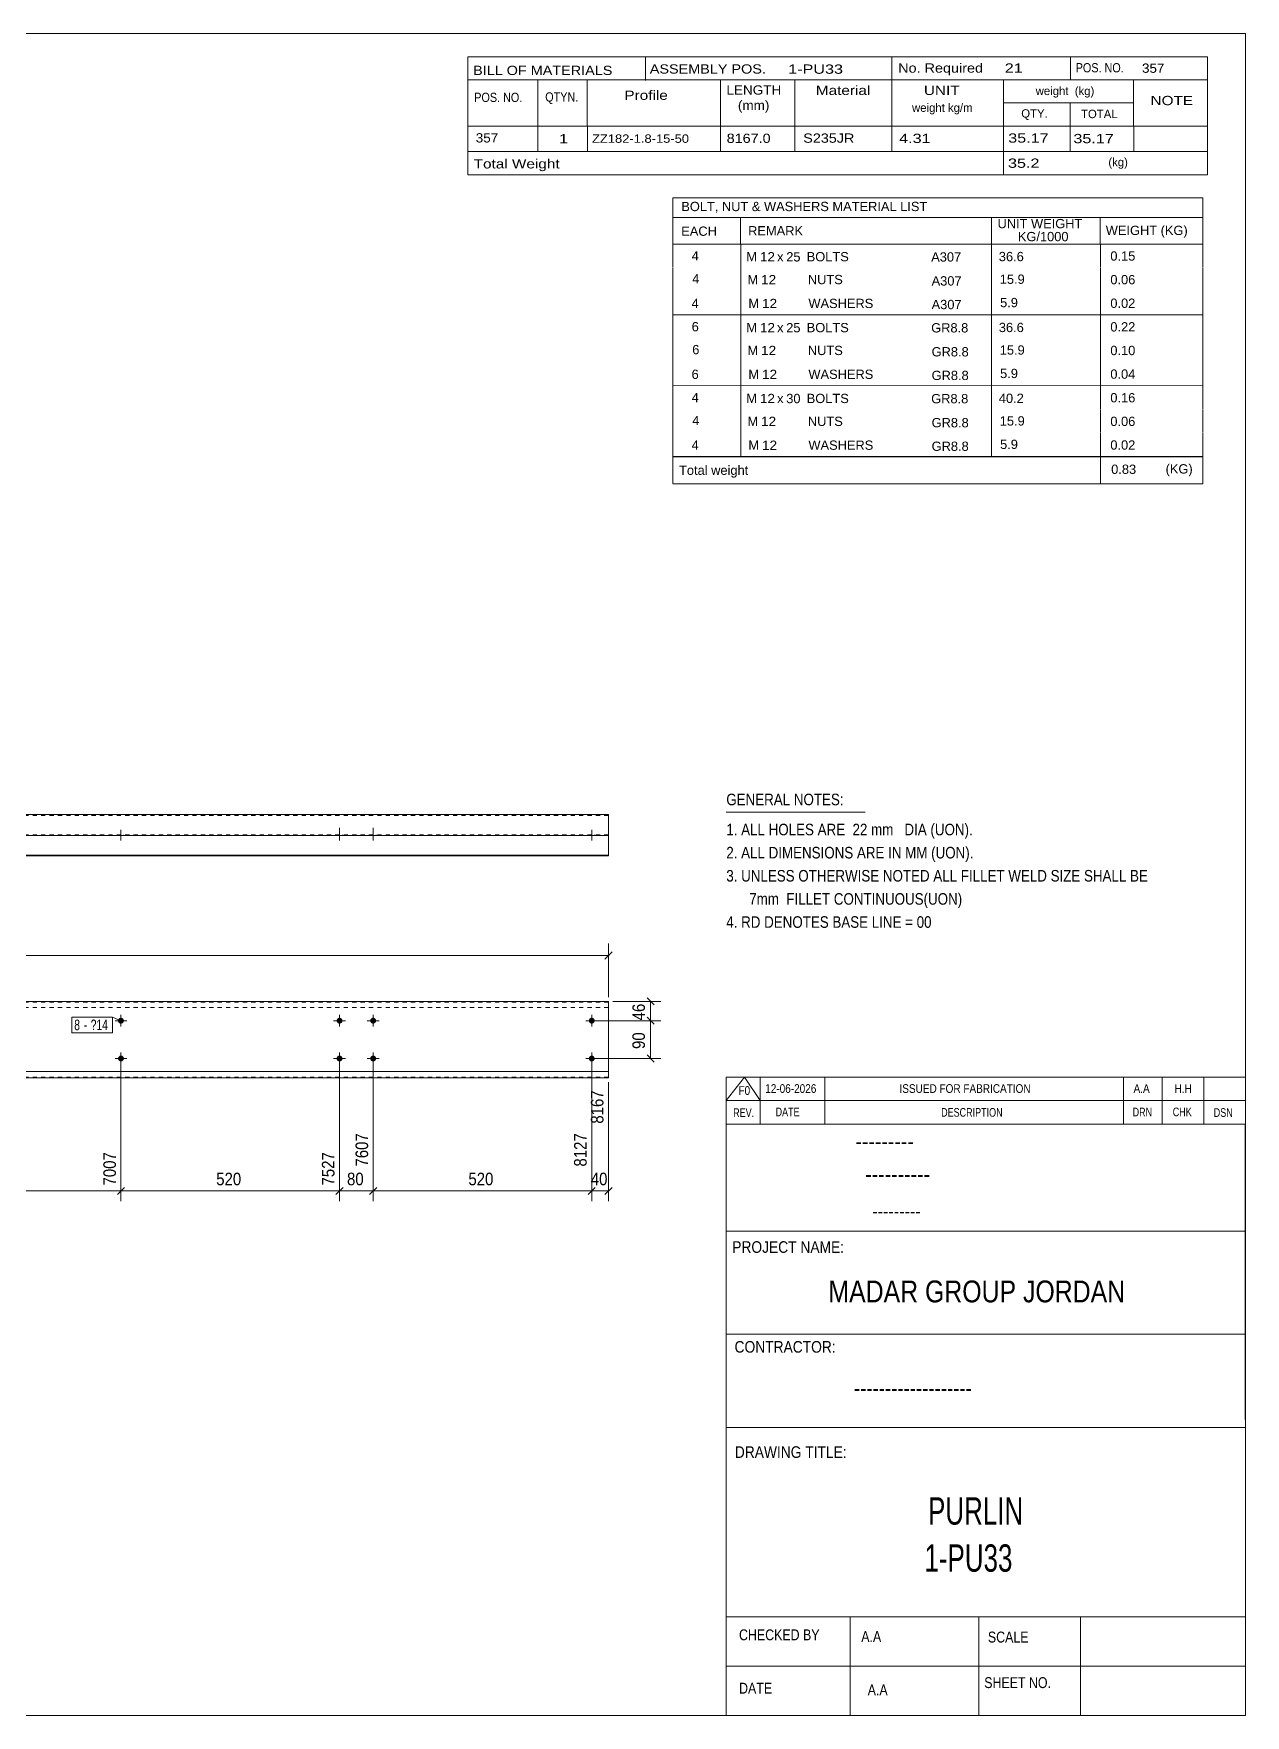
# Model space of a CAD drawing. Header units: millimetres. Extents: x 2 to 579, y 1 to 405.
# Drawn here: x 290.7 to 579, y 5 to 405 of the extents above; entities that cross this region are included whole.
import ezdxf

# ---------------------------------------------------------------- set-up
doc = ezdxf.new("R2010")
doc.units = ezdxf.units.MM
doc.linetypes.add('XKITLINE00', pattern=[0])
doc.linetypes.add('XKITLINE01', pattern=[4, 1, -1, 1, -1])
for name, color, linetype, lineweight in [('Bolt', 3, 'Continuous', 0), ('BoltMark', 7, 'Continuous', 0), ('Dimensions', 7, 'Continuous', 0), ('DrawingSheet', 5, 'Continuous', 0), ('OtherObjectType', 7, 'Continuous', 0), ('Part', 2, 'Continuous', 0)]:
    doc.layers.add(name, color=color, linetype=linetype, lineweight=lineweight)
doc.styles.add('@ARIAL_UNICODE_MS_BOLD', font='ARIAL.TTF')
doc.styles.add('ARIAL', font='ARIAL.TTF')
doc.styles.add('ARIAL_NARROW', font='ARIALN.TTF')
doc.styles.add('COMIC_SANS_MS_BOLD', font='COMICBD.TTF')
doc.styles.add('SWIS721_EX_BT', font='ARIAL.TTF')
doc.styles.add('SWISSE', font='ARIAL.TTF')

# ---------------------------------------------------------------- blocks, each defined once
blk = doc.blocks.new('*A5')
at = {"layer": 'Bolt'}
for points in [[(364.18, 170.2), (364.18, 170.16), (364.17, 170.13), (364.17, 170.09), (364.16, 170.06), (364.15, 170.03), (364.14, 169.99), (364.13, 169.96), (364.11, 169.93), (364.1, 169.9), (364.08, 169.87), (364.06, 169.84), (364.04, 169.81), (364.02, 169.79), (364, 169.76), (363.98, 169.74), (363.95, 169.71), (363.93, 169.69), (363.9, 169.67), (363.87, 169.65), (363.84, 169.63), (363.81, 169.61), (363.78, 169.6), (363.75, 169.58), (363.72, 169.57), (363.68, 169.56), (363.65, 169.55), (363.62, 169.54), (363.58, 169.54), (363.55, 169.53), (363.52, 169.53), (363.48, 169.53), (363.45, 169.53), (363.41, 169.53), (363.38, 169.54), (363.35, 169.54), (363.31, 169.55), (363.28, 169.56), (363.25, 169.57), (363.21, 169.58), (363.18, 169.6), (363.15, 169.61), (363.12, 169.63), (363.09, 169.65), (363.06, 169.67), (363.04, 169.69), (363.01, 169.71), (362.99, 169.74), (362.96, 169.76), (362.94, 169.79), (362.92, 169.81), (362.9, 169.84), (362.88, 169.87), (362.86, 169.9), (362.85, 169.93), (362.84, 169.96), (362.82, 169.99), (362.81, 170.03), (362.8, 170.06), (362.8, 170.09), (362.79, 170.13), (362.79, 170.16), (362.78, 170.2), (362.78, 170.23), (362.78, 170.26), (362.79, 170.3), (362.79, 170.33), (362.8, 170.37), (362.8, 170.4), (362.81, 170.43), (362.82, 170.47), (362.84, 170.5), (362.85, 170.53), (362.86, 170.56), (362.88, 170.59), (362.9, 170.62), (362.92, 170.65), (362.94, 170.67), (362.96, 170.7), (362.99, 170.72), (363.01, 170.75), (363.04, 170.77), (363.06, 170.79), (363.09, 170.81), (363.12, 170.83), (363.15, 170.85), (363.18, 170.86), (363.21, 170.88), (363.25, 170.89), (363.28, 170.9), (363.31, 170.91), (363.35, 170.92), (363.38, 170.92), (363.41, 170.93), (363.45, 170.93), (363.48, 170.93), (363.52, 170.93), (363.55, 170.93), (363.58, 170.92), (363.62, 170.92), (363.65, 170.91), (363.68, 170.9), (363.72, 170.89), (363.75, 170.88), (363.78, 170.86), (363.81, 170.85), (363.84, 170.83), (363.87, 170.81), (363.9, 170.79), (363.93, 170.77), (363.95, 170.75), (363.98, 170.72), (364, 170.7), (364.02, 170.67), (364.04, 170.65), (364.06, 170.62), (364.08, 170.59), (364.1, 170.56), (364.11, 170.53), (364.13, 170.5), (364.14, 170.47), (364.15, 170.43), (364.16, 170.4), (364.17, 170.37), (364.17, 170.33), (364.18, 170.3), (364.18, 170.26), (364.18, 170.23)], [(372.18, 170.2), (372.18, 170.16), (372.17, 170.13), (372.17, 170.09), (372.16, 170.06), (372.15, 170.03), (372.14, 169.99), (372.13, 169.96), (372.11, 169.93), (372.1, 169.9), (372.08, 169.87), (372.06, 169.84), (372.04, 169.81), (372.02, 169.79), (372, 169.76), (371.98, 169.74), (371.95, 169.71), (371.93, 169.69), (371.9, 169.67), (371.87, 169.65), (371.84, 169.63), (371.81, 169.61), (371.78, 169.6), (371.75, 169.58), (371.72, 169.57), (371.68, 169.56), (371.65, 169.55), (371.62, 169.54), (371.58, 169.54), (371.55, 169.53), (371.52, 169.53), (371.48, 169.53), (371.45, 169.53), (371.41, 169.53), (371.38, 169.54), (371.35, 169.54), (371.31, 169.55), (371.28, 169.56), (371.25, 169.57), (371.21, 169.58), (371.18, 169.6), (371.15, 169.61), (371.12, 169.63), (371.09, 169.65), (371.06, 169.67), (371.04, 169.69), (371.01, 169.71), (370.99, 169.74), (370.96, 169.76), (370.94, 169.79), (370.92, 169.81), (370.9, 169.84), (370.88, 169.87), (370.86, 169.9), (370.85, 169.93), (370.84, 169.96), (370.82, 169.99), (370.81, 170.03), (370.8, 170.06), (370.8, 170.09), (370.79, 170.13), (370.79, 170.16), (370.78, 170.2), (370.78, 170.23), (370.78, 170.26), (370.79, 170.3), (370.79, 170.33), (370.8, 170.37), (370.8, 170.4), (370.81, 170.43), (370.82, 170.47), (370.84, 170.5), (370.85, 170.53), (370.86, 170.56), (370.88, 170.59), (370.9, 170.62), (370.92, 170.65), (370.94, 170.67), (370.96, 170.7), (370.99, 170.72), (371.01, 170.75), (371.04, 170.77), (371.06, 170.79), (371.09, 170.81), (371.12, 170.83), (371.15, 170.85), (371.18, 170.86), (371.21, 170.88), (371.25, 170.89), (371.28, 170.9), (371.31, 170.91), (371.35, 170.92), (371.38, 170.92), (371.41, 170.93), (371.45, 170.93), (371.48, 170.93), (371.52, 170.93), (371.55, 170.93), (371.58, 170.92), (371.62, 170.92), (371.65, 170.91), (371.68, 170.9), (371.72, 170.89), (371.75, 170.88), (371.78, 170.86), (371.81, 170.85), (371.84, 170.83), (371.87, 170.81), (371.9, 170.79), (371.93, 170.77), (371.95, 170.75), (371.98, 170.72), (372, 170.7), (372.02, 170.67), (372.04, 170.65), (372.06, 170.62), (372.08, 170.59), (372.1, 170.56), (372.11, 170.53), (372.13, 170.5), (372.14, 170.47), (372.15, 170.43), (372.16, 170.4), (372.17, 170.37), (372.17, 170.33), (372.18, 170.3), (372.18, 170.26), (372.18, 170.23)], [(364.18, 161.2), (364.18, 161.16), (364.17, 161.13), (364.17, 161.09), (364.16, 161.06), (364.15, 161.03), (364.14, 160.99), (364.13, 160.96), (364.11, 160.93), (364.1, 160.9), (364.08, 160.87), (364.06, 160.84), (364.04, 160.81), (364.02, 160.79), (364, 160.76), (363.98, 160.74), (363.95, 160.71), (363.93, 160.69), (363.9, 160.67), (363.87, 160.65), (363.84, 160.63), (363.81, 160.61), (363.78, 160.6), (363.75, 160.58), (363.72, 160.57), (363.68, 160.56), (363.65, 160.55), (363.62, 160.54), (363.58, 160.54), (363.55, 160.53), (363.52, 160.53), (363.48, 160.53), (363.45, 160.53), (363.41, 160.53), (363.38, 160.54), (363.35, 160.54), (363.31, 160.55), (363.28, 160.56), (363.25, 160.57), (363.21, 160.58), (363.18, 160.6), (363.15, 160.61), (363.12, 160.63), (363.09, 160.65), (363.06, 160.67), (363.04, 160.69), (363.01, 160.71), (362.99, 160.74), (362.96, 160.76), (362.94, 160.79), (362.92, 160.81), (362.9, 160.84), (362.88, 160.87), (362.86, 160.9), (362.85, 160.93), (362.84, 160.96), (362.82, 160.99), (362.81, 161.03), (362.8, 161.06), (362.8, 161.09), (362.79, 161.13), (362.79, 161.16), (362.78, 161.2), (362.78, 161.23), (362.78, 161.26), (362.79, 161.3), (362.79, 161.33), (362.8, 161.37), (362.8, 161.4), (362.81, 161.43), (362.82, 161.47), (362.84, 161.5), (362.85, 161.53), (362.86, 161.56), (362.88, 161.59), (362.9, 161.62), (362.92, 161.65), (362.94, 161.67), (362.96, 161.7), (362.99, 161.72), (363.01, 161.75), (363.04, 161.77), (363.06, 161.79), (363.09, 161.81), (363.12, 161.83), (363.15, 161.85), (363.18, 161.86), (363.21, 161.88), (363.25, 161.89), (363.28, 161.9), (363.31, 161.91), (363.35, 161.92), (363.38, 161.92), (363.41, 161.93), (363.45, 161.93), (363.48, 161.93), (363.52, 161.93), (363.55, 161.93), (363.58, 161.92), (363.62, 161.92), (363.65, 161.91), (363.68, 161.9), (363.72, 161.89), (363.75, 161.88), (363.78, 161.86), (363.81, 161.85), (363.84, 161.83), (363.87, 161.81), (363.9, 161.79), (363.93, 161.77), (363.95, 161.75), (363.98, 161.72), (364, 161.7), (364.02, 161.67), (364.04, 161.65), (364.06, 161.62), (364.08, 161.59), (364.1, 161.56), (364.11, 161.53), (364.13, 161.5), (364.14, 161.47), (364.15, 161.43), (364.16, 161.4), (364.17, 161.37), (364.17, 161.33), (364.18, 161.3), (364.18, 161.26), (364.18, 161.23)], [(372.18, 161.2), (372.18, 161.16), (372.17, 161.13), (372.17, 161.09), (372.16, 161.06), (372.15, 161.03), (372.14, 160.99), (372.13, 160.96), (372.11, 160.93), (372.1, 160.9), (372.08, 160.87), (372.06, 160.84), (372.04, 160.81), (372.02, 160.79), (372, 160.76), (371.98, 160.74), (371.95, 160.71), (371.93, 160.69), (371.9, 160.67), (371.87, 160.65), (371.84, 160.63), (371.81, 160.61), (371.78, 160.6), (371.75, 160.58), (371.72, 160.57), (371.68, 160.56), (371.65, 160.55), (371.62, 160.54), (371.58, 160.54), (371.55, 160.53), (371.52, 160.53), (371.48, 160.53), (371.45, 160.53), (371.41, 160.53), (371.38, 160.54), (371.35, 160.54), (371.31, 160.55), (371.28, 160.56), (371.25, 160.57), (371.21, 160.58), (371.18, 160.6), (371.15, 160.61), (371.12, 160.63), (371.09, 160.65), (371.06, 160.67), (371.04, 160.69), (371.01, 160.71), (370.99, 160.74), (370.96, 160.76), (370.94, 160.79), (370.92, 160.81), (370.9, 160.84), (370.88, 160.87), (370.86, 160.9), (370.85, 160.93), (370.84, 160.96), (370.82, 160.99), (370.81, 161.03), (370.8, 161.06), (370.8, 161.09), (370.79, 161.13), (370.79, 161.16), (370.78, 161.2), (370.78, 161.23), (370.78, 161.26), (370.79, 161.3), (370.79, 161.33), (370.8, 161.37), (370.8, 161.4), (370.81, 161.43), (370.82, 161.47), (370.84, 161.5), (370.85, 161.53), (370.86, 161.56), (370.88, 161.59), (370.9, 161.62), (370.92, 161.65), (370.94, 161.67), (370.96, 161.7), (370.99, 161.72), (371.01, 161.75), (371.04, 161.77), (371.06, 161.79), (371.09, 161.81), (371.12, 161.83), (371.15, 161.85), (371.18, 161.86), (371.21, 161.88), (371.25, 161.89), (371.28, 161.9), (371.31, 161.91), (371.35, 161.92), (371.38, 161.92), (371.41, 161.93), (371.45, 161.93), (371.48, 161.93), (371.52, 161.93), (371.55, 161.93), (371.58, 161.92), (371.62, 161.92), (371.65, 161.91), (371.68, 161.9), (371.72, 161.89), (371.75, 161.88), (371.78, 161.86), (371.81, 161.85), (371.84, 161.83), (371.87, 161.81), (371.9, 161.79), (371.93, 161.77), (371.95, 161.75), (371.98, 161.72), (372, 161.7), (372.02, 161.67), (372.04, 161.65), (372.06, 161.62), (372.08, 161.59), (372.1, 161.56), (372.11, 161.53), (372.13, 161.5), (372.14, 161.47), (372.15, 161.43), (372.16, 161.4), (372.17, 161.37), (372.17, 161.33), (372.18, 161.3), (372.18, 161.26), (372.18, 161.23)]]:
    blk.add_hatch(color=3, dxfattribs=at).paths.add_polyline_path(points, flags=17)
at = {"layer": 'Bolt', "color": 3, "linetype": 'XKITLINE00', "lineweight": 0}
for p, q in [((364.88, 170.23), (362.08, 170.23)), ((363.48, 171.63), (363.48, 168.83)), ((372.88, 170.23), (370.08, 170.23)), ((371.48, 171.63), (371.48, 168.83)), ((364.88, 161.23), (362.08, 161.23)), ((363.48, 162.63), (363.48, 159.83)), ((372.88, 161.23), (370.08, 161.23)), ((371.48, 162.63), (371.48, 159.83))]:
    blk.add_line(p, q, dxfattribs=at)
blk = doc.blocks.new('*A6')
at = {"layer": 'Bolt'}
for points in [[(312.18, 170.2), (312.18, 170.16), (312.17, 170.13), (312.17, 170.09), (312.16, 170.06), (312.15, 170.03), (312.14, 169.99), (312.13, 169.96), (312.11, 169.93), (312.1, 169.9), (312.08, 169.87), (312.06, 169.84), (312.04, 169.81), (312.02, 169.79), (312, 169.76), (311.98, 169.74), (311.95, 169.71), (311.93, 169.69), (311.9, 169.67), (311.87, 169.65), (311.84, 169.63), (311.81, 169.61), (311.78, 169.6), (311.75, 169.58), (311.72, 169.57), (311.68, 169.56), (311.65, 169.55), (311.62, 169.54), (311.58, 169.54), (311.55, 169.53), (311.52, 169.53), (311.48, 169.53), (311.45, 169.53), (311.41, 169.53), (311.38, 169.54), (311.35, 169.54), (311.31, 169.55), (311.28, 169.56), (311.25, 169.57), (311.21, 169.58), (311.18, 169.6), (311.15, 169.61), (311.12, 169.63), (311.09, 169.65), (311.06, 169.67), (311.04, 169.69), (311.01, 169.71), (310.99, 169.74), (310.96, 169.76), (310.94, 169.79), (310.92, 169.81), (310.9, 169.84), (310.88, 169.87), (310.86, 169.9), (310.85, 169.93), (310.84, 169.96), (310.82, 169.99), (310.81, 170.03), (310.8, 170.06), (310.8, 170.09), (310.79, 170.13), (310.79, 170.16), (310.78, 170.2), (310.78, 170.23), (310.78, 170.26), (310.79, 170.3), (310.79, 170.33), (310.8, 170.37), (310.8, 170.4), (310.81, 170.43), (310.82, 170.47), (310.84, 170.5), (310.85, 170.53), (310.86, 170.56), (310.88, 170.59), (310.9, 170.62), (310.92, 170.65), (310.94, 170.67), (310.96, 170.7), (310.99, 170.72), (311.01, 170.75), (311.04, 170.77), (311.06, 170.79), (311.09, 170.81), (311.12, 170.83), (311.15, 170.85), (311.18, 170.86), (311.21, 170.88), (311.25, 170.89), (311.28, 170.9), (311.31, 170.91), (311.35, 170.92), (311.38, 170.92), (311.41, 170.93), (311.45, 170.93), (311.48, 170.93), (311.52, 170.93), (311.55, 170.93), (311.58, 170.92), (311.62, 170.92), (311.65, 170.91), (311.68, 170.9), (311.72, 170.89), (311.75, 170.88), (311.78, 170.86), (311.81, 170.85), (311.84, 170.83), (311.87, 170.81), (311.9, 170.79), (311.93, 170.77), (311.95, 170.75), (311.98, 170.72), (312, 170.7), (312.02, 170.67), (312.04, 170.65), (312.06, 170.62), (312.08, 170.59), (312.1, 170.56), (312.11, 170.53), (312.13, 170.5), (312.14, 170.47), (312.15, 170.43), (312.16, 170.4), (312.17, 170.37), (312.17, 170.33), (312.18, 170.3), (312.18, 170.26), (312.18, 170.23)], [(424.18, 170.2), (424.18, 170.16), (424.17, 170.13), (424.17, 170.09), (424.16, 170.06), (424.15, 170.03), (424.14, 169.99), (424.13, 169.96), (424.11, 169.93), (424.1, 169.9), (424.08, 169.87), (424.06, 169.84), (424.04, 169.81), (424.02, 169.79), (424, 169.76), (423.98, 169.74), (423.95, 169.71), (423.93, 169.69), (423.9, 169.67), (423.87, 169.65), (423.84, 169.63), (423.81, 169.61), (423.78, 169.6), (423.75, 169.58), (423.72, 169.57), (423.68, 169.56), (423.65, 169.55), (423.62, 169.54), (423.58, 169.54), (423.55, 169.53), (423.52, 169.53), (423.48, 169.53), (423.45, 169.53), (423.41, 169.53), (423.38, 169.54), (423.35, 169.54), (423.31, 169.55), (423.28, 169.56), (423.25, 169.57), (423.21, 169.58), (423.18, 169.6), (423.15, 169.61), (423.12, 169.63), (423.09, 169.65), (423.06, 169.67), (423.04, 169.69), (423.01, 169.71), (422.99, 169.74), (422.96, 169.76), (422.94, 169.79), (422.92, 169.81), (422.9, 169.84), (422.88, 169.87), (422.86, 169.9), (422.85, 169.93), (422.84, 169.96), (422.82, 169.99), (422.81, 170.03), (422.8, 170.06), (422.8, 170.09), (422.79, 170.13), (422.79, 170.16), (422.78, 170.2), (422.78, 170.23), (422.78, 170.26), (422.79, 170.3), (422.79, 170.33), (422.8, 170.37), (422.8, 170.4), (422.81, 170.43), (422.82, 170.47), (422.84, 170.5), (422.85, 170.53), (422.86, 170.56), (422.88, 170.59), (422.9, 170.62), (422.92, 170.65), (422.94, 170.67), (422.96, 170.7), (422.99, 170.72), (423.01, 170.75), (423.04, 170.77), (423.06, 170.79), (423.09, 170.81), (423.12, 170.83), (423.15, 170.85), (423.18, 170.86), (423.21, 170.88), (423.25, 170.89), (423.28, 170.9), (423.31, 170.91), (423.35, 170.92), (423.38, 170.92), (423.41, 170.93), (423.45, 170.93), (423.48, 170.93), (423.52, 170.93), (423.55, 170.93), (423.58, 170.92), (423.62, 170.92), (423.65, 170.91), (423.68, 170.9), (423.72, 170.89), (423.75, 170.88), (423.78, 170.86), (423.81, 170.85), (423.84, 170.83), (423.87, 170.81), (423.9, 170.79), (423.93, 170.77), (423.95, 170.75), (423.98, 170.72), (424, 170.7), (424.02, 170.67), (424.04, 170.65), (424.06, 170.62), (424.08, 170.59), (424.1, 170.56), (424.11, 170.53), (424.13, 170.5), (424.14, 170.47), (424.15, 170.43), (424.16, 170.4), (424.17, 170.37), (424.17, 170.33), (424.18, 170.3), (424.18, 170.26), (424.18, 170.23)], [(312.18, 161.2), (312.18, 161.16), (312.17, 161.13), (312.17, 161.09), (312.16, 161.06), (312.15, 161.03), (312.14, 160.99), (312.13, 160.96), (312.11, 160.93), (312.1, 160.9), (312.08, 160.87), (312.06, 160.84), (312.04, 160.81), (312.02, 160.79), (312, 160.76), (311.98, 160.74), (311.95, 160.71), (311.93, 160.69), (311.9, 160.67), (311.87, 160.65), (311.84, 160.63), (311.81, 160.61), (311.78, 160.6), (311.75, 160.58), (311.72, 160.57), (311.68, 160.56), (311.65, 160.55), (311.62, 160.54), (311.58, 160.54), (311.55, 160.53), (311.52, 160.53), (311.48, 160.53), (311.45, 160.53), (311.41, 160.53), (311.38, 160.54), (311.35, 160.54), (311.31, 160.55), (311.28, 160.56), (311.25, 160.57), (311.21, 160.58), (311.18, 160.6), (311.15, 160.61), (311.12, 160.63), (311.09, 160.65), (311.06, 160.67), (311.04, 160.69), (311.01, 160.71), (310.99, 160.74), (310.96, 160.76), (310.94, 160.79), (310.92, 160.81), (310.9, 160.84), (310.88, 160.87), (310.86, 160.9), (310.85, 160.93), (310.84, 160.96), (310.82, 160.99), (310.81, 161.03), (310.8, 161.06), (310.8, 161.09), (310.79, 161.13), (310.79, 161.16), (310.78, 161.2), (310.78, 161.23), (310.78, 161.26), (310.79, 161.3), (310.79, 161.33), (310.8, 161.37), (310.8, 161.4), (310.81, 161.43), (310.82, 161.47), (310.84, 161.5), (310.85, 161.53), (310.86, 161.56), (310.88, 161.59), (310.9, 161.62), (310.92, 161.65), (310.94, 161.67), (310.96, 161.7), (310.99, 161.72), (311.01, 161.75), (311.04, 161.77), (311.06, 161.79), (311.09, 161.81), (311.12, 161.83), (311.15, 161.85), (311.18, 161.86), (311.21, 161.88), (311.25, 161.89), (311.28, 161.9), (311.31, 161.91), (311.35, 161.92), (311.38, 161.92), (311.41, 161.93), (311.45, 161.93), (311.48, 161.93), (311.52, 161.93), (311.55, 161.93), (311.58, 161.92), (311.62, 161.92), (311.65, 161.91), (311.68, 161.9), (311.72, 161.89), (311.75, 161.88), (311.78, 161.86), (311.81, 161.85), (311.84, 161.83), (311.87, 161.81), (311.9, 161.79), (311.93, 161.77), (311.95, 161.75), (311.98, 161.72), (312, 161.7), (312.02, 161.67), (312.04, 161.65), (312.06, 161.62), (312.08, 161.59), (312.1, 161.56), (312.11, 161.53), (312.13, 161.5), (312.14, 161.47), (312.15, 161.43), (312.16, 161.4), (312.17, 161.37), (312.17, 161.33), (312.18, 161.3), (312.18, 161.26), (312.18, 161.23)], [(424.18, 161.2), (424.18, 161.16), (424.17, 161.13), (424.17, 161.09), (424.16, 161.06), (424.15, 161.03), (424.14, 160.99), (424.13, 160.96), (424.11, 160.93), (424.1, 160.9), (424.08, 160.87), (424.06, 160.84), (424.04, 160.81), (424.02, 160.79), (424, 160.76), (423.98, 160.74), (423.95, 160.71), (423.93, 160.69), (423.9, 160.67), (423.87, 160.65), (423.84, 160.63), (423.81, 160.61), (423.78, 160.6), (423.75, 160.58), (423.72, 160.57), (423.68, 160.56), (423.65, 160.55), (423.62, 160.54), (423.58, 160.54), (423.55, 160.53), (423.52, 160.53), (423.48, 160.53), (423.45, 160.53), (423.41, 160.53), (423.38, 160.54), (423.35, 160.54), (423.31, 160.55), (423.28, 160.56), (423.25, 160.57), (423.21, 160.58), (423.18, 160.6), (423.15, 160.61), (423.12, 160.63), (423.09, 160.65), (423.06, 160.67), (423.04, 160.69), (423.01, 160.71), (422.99, 160.74), (422.96, 160.76), (422.94, 160.79), (422.92, 160.81), (422.9, 160.84), (422.88, 160.87), (422.86, 160.9), (422.85, 160.93), (422.84, 160.96), (422.82, 160.99), (422.81, 161.03), (422.8, 161.06), (422.8, 161.09), (422.79, 161.13), (422.79, 161.16), (422.78, 161.2), (422.78, 161.23), (422.78, 161.26), (422.79, 161.3), (422.79, 161.33), (422.8, 161.37), (422.8, 161.4), (422.81, 161.43), (422.82, 161.47), (422.84, 161.5), (422.85, 161.53), (422.86, 161.56), (422.88, 161.59), (422.9, 161.62), (422.92, 161.65), (422.94, 161.67), (422.96, 161.7), (422.99, 161.72), (423.01, 161.75), (423.04, 161.77), (423.06, 161.79), (423.09, 161.81), (423.12, 161.83), (423.15, 161.85), (423.18, 161.86), (423.21, 161.88), (423.25, 161.89), (423.28, 161.9), (423.31, 161.91), (423.35, 161.92), (423.38, 161.92), (423.41, 161.93), (423.45, 161.93), (423.48, 161.93), (423.52, 161.93), (423.55, 161.93), (423.58, 161.92), (423.62, 161.92), (423.65, 161.91), (423.68, 161.9), (423.72, 161.89), (423.75, 161.88), (423.78, 161.86), (423.81, 161.85), (423.84, 161.83), (423.87, 161.81), (423.9, 161.79), (423.93, 161.77), (423.95, 161.75), (423.98, 161.72), (424, 161.7), (424.02, 161.67), (424.04, 161.65), (424.06, 161.62), (424.08, 161.59), (424.1, 161.56), (424.11, 161.53), (424.13, 161.5), (424.14, 161.47), (424.15, 161.43), (424.16, 161.4), (424.17, 161.37), (424.17, 161.33), (424.18, 161.3), (424.18, 161.26), (424.18, 161.23)]]:
    blk.add_hatch(color=3, dxfattribs=at).paths.add_polyline_path(points, flags=17)
at = {"layer": 'Bolt', "color": 3, "linetype": 'XKITLINE00', "lineweight": 0}
for p, q in [((312.88, 170.23), (310.08, 170.23)), ((311.48, 171.63), (311.48, 168.83)), ((424.88, 170.23), (422.08, 170.23)), ((423.48, 171.63), (423.48, 168.83)), ((312.88, 161.23), (310.08, 161.23)), ((311.48, 162.63), (311.48, 159.83)), ((424.88, 161.23), (422.08, 161.23)), ((423.48, 162.63), (423.48, 159.83))]:
    blk.add_line(p, q, dxfattribs=at)
blk = doc.blocks.new('*A7')
at = {"layer": 'Part'}
blk.add_hatch(color=2, dxfattribs=at).paths.add_polyline_path([(46.7, 176.23), (48.3, 176.23), (47.5, 174.83)], flags=17)
at = {"layer": 'Part', "color": 2, "linetype": 'XKITLINE00', "lineweight": 0}
for p, q in [((47.5, 174.83), (46.7, 176.23)), ((46.7, 176.23), (48.3, 176.23)), ((48.3, 176.23), (47.5, 174.83)), ((17.5, 174.83), (17.5, 156.63)), ((143.7, 174.83), (17.5, 174.83)), ((210.79, 174.83), (143.8, 174.83)), ((277.88, 174.83), (210.89, 174.83)), ((427.48, 174.83), (277.98, 174.83)), ((427.48, 174.83), (427.48, 156.63)), ((143.7, 158.13), (17.5, 158.13)), ((17.5, 156.63), (143.7, 156.63)), ((210.79, 158.13), (143.8, 158.13)), ((143.8, 156.63), (210.79, 156.63)), ((277.88, 158.13), (210.89, 158.13)), ((210.89, 156.63), (277.88, 156.63)), ((427.48, 158.13), (277.98, 158.13)), ((277.98, 156.63), (427.48, 156.63))]:
    blk.add_line(p, q, dxfattribs=at)
at = {"layer": 'Part', "color": 7, "linetype": 'XKITLINE01', "lineweight": 0}
for p, q in [((143.7, 174.65), (17.5, 174.65)), ((143.7, 173.33), (17.5, 173.33)), ((210.79, 174.65), (143.8, 174.65)), ((210.79, 173.33), (143.8, 173.33)), ((277.88, 174.65), (210.89, 174.65)), ((277.88, 173.33), (210.89, 173.33)), ((427.48, 174.65), (277.98, 174.65)), ((427.48, 173.33), (277.98, 173.33)), ((143.7, 156.81), (17.5, 156.81)), ((210.79, 156.81), (143.8, 156.81)), ((277.88, 156.81), (210.89, 156.81)), ((427.48, 156.81), (277.98, 156.81))]:
    blk.add_line(p, q, dxfattribs=at)
at = {"layer": 'Part', "color": 2, "linetype": 'XKITLINE00', "lineweight": 0}
blk.add_circle((47.5, 175.73), 1, dxfattribs=at)
blk = doc.blocks.new('*A12')
at = {"layer": 'Bolt'}
for points in [[(362.78, 214.25), (362.78, 214.43), (364.18, 214.43), (364.18, 214.25)], [(362.78, 214.25), (362.78, 214.43), (364.18, 214.43), (364.18, 214.25)], [(370.78, 214.25), (370.78, 214.43), (372.18, 214.43), (372.18, 214.25)], [(370.78, 214.25), (370.78, 214.43), (372.18, 214.43), (372.18, 214.25)]]:
    blk.add_hatch(color=3, dxfattribs=at).paths.add_polyline_path(points, flags=17)
at = {"layer": 'Bolt', "color": 3, "linetype": 'XKITLINE00', "lineweight": 0}
for p, q in [((363.48, 216.09), (363.48, 213.09)), ((363.48, 216.09), (363.48, 213.09)), ((371.48, 216.09), (371.48, 213.09)), ((371.48, 216.09), (371.48, 213.09)), ((362.78, 214.43), (362.78, 214.25)), ((362.78, 214.43), (362.78, 214.25)), ((364.18, 214.43), (364.18, 214.25)), ((364.18, 214.43), (364.18, 214.25)), ((370.78, 214.43), (370.78, 214.25)), ((370.78, 214.43), (370.78, 214.25)), ((372.18, 214.43), (372.18, 214.25)), ((372.18, 214.43), (372.18, 214.25))]:
    blk.add_line(p, q, dxfattribs=at)
blk = doc.blocks.new('*A13')
at = {"layer": 'Bolt'}
for points in [[(310.78, 214.25), (310.78, 214.43), (312.18, 214.43), (312.18, 214.25)], [(310.78, 214.25), (310.78, 214.43), (312.18, 214.43), (312.18, 214.25)], [(422.78, 214.25), (422.78, 214.43), (424.18, 214.43), (424.18, 214.25)], [(422.78, 214.25), (422.78, 214.43), (424.18, 214.43), (424.18, 214.25)]]:
    blk.add_hatch(color=3, dxfattribs=at).paths.add_polyline_path(points, flags=17)
at = {"layer": 'Bolt', "color": 3, "linetype": 'XKITLINE00', "lineweight": 0}
for p, q in [((310.78, 214.43), (310.78, 214.25)), ((310.78, 214.43), (310.78, 214.25)), ((311.48, 215.59), (311.48, 213.09)), ((311.48, 215.59), (311.48, 213.09)), ((312.18, 214.43), (312.18, 214.25)), ((312.18, 214.43), (312.18, 214.25)), ((422.78, 214.43), (422.78, 214.25)), ((422.78, 214.43), (422.78, 214.25)), ((423.48, 215.59), (423.48, 213.09)), ((423.48, 215.59), (423.48, 213.09)), ((424.18, 214.43), (424.18, 214.25)), ((424.18, 214.43), (424.18, 214.25))]:
    blk.add_line(p, q, dxfattribs=at)
blk = doc.blocks.new('*A14')
at = {"layer": 'Part'}
blk.add_hatch(color=2, dxfattribs=at).paths.add_polyline_path([(46.7, 215.74), (48.3, 215.74), (47.5, 214.34)], flags=17)
at = {"layer": 'Part', "color": 2, "linetype": 'XKITLINE00', "lineweight": 0}
for p, q in [((17.5, 209.61), (17.5, 219.25)), ((143.7, 219.25), (17.5, 219.25)), ((210.79, 219.25), (143.8, 219.25)), ((277.88, 219.25), (210.89, 219.25)), ((427.48, 219.25), (277.98, 219.25)), ((427.48, 219.25), (427.48, 209.61)), ((143.7, 214.25), (17.5, 214.25)), ((47.5, 214.34), (46.7, 215.74)), ((46.7, 215.74), (48.3, 215.74)), ((48.3, 215.74), (47.5, 214.34)), ((210.79, 214.25), (143.8, 214.25)), ((277.88, 214.25), (210.89, 214.25)), ((427.48, 214.25), (277.98, 214.25)), ((17.5, 209.43), (17.5, 209.61)), ((17.5, 209.61), (143.7, 209.61)), ((143.7, 209.43), (17.5, 209.43)), ((143.8, 209.61), (210.79, 209.61)), ((210.79, 209.43), (143.8, 209.43)), ((210.89, 209.61), (277.88, 209.61)), ((277.88, 209.43), (210.89, 209.43)), ((277.98, 209.61), (427.48, 209.61)), ((427.48, 209.43), (277.98, 209.43)), ((427.48, 209.61), (427.48, 209.43))]:
    blk.add_line(p, q, dxfattribs=at)
at = {"layer": 'Part', "color": 7, "linetype": 'XKITLINE01', "lineweight": 0}
for p, q in [((143.7, 219.07), (17.5, 219.07)), ((210.79, 219.07), (143.8, 219.07)), ((277.88, 219.07), (210.89, 219.07)), ((427.48, 219.07), (277.98, 219.07)), ((143.7, 214.43), (17.5, 214.43)), ((210.79, 214.43), (143.8, 214.43)), ((277.88, 214.43), (210.89, 214.43)), ((427.48, 214.43), (277.98, 214.43))]:
    blk.add_line(p, q, dxfattribs=at)
at = {"layer": 'Part', "color": 2, "linetype": 'XKITLINE00', "lineweight": 0}
blk.add_circle((47.5, 215.24), 1, dxfattribs=at)
blk = doc.blocks.new('*A15')
at = {"layer": 'DrawingSheet', "color": 5, "linetype": 'XKITLINE00', "lineweight": 0}
for p, q in [((579, 405), (5, 405)), ((5, 405), (5, 5)), ((579, 5), (579, 405)), ((5, 5), (579, 5))]:
    blk.add_line(p, q, dxfattribs=at)
at = {"layer": 'DrawingSheet', "color": 5, "style": 'ARIAL', "width": 0.85}
blk.add_text('Tekla structures', height=2, rotation=90, dxfattribs=at).set_placement((4.5, 5.5))
blk = doc.blocks.new('*A16')
at = {"layer": 'OtherObjectType', "color": 7, "linetype": 'XKITLINE00', "lineweight": 0}
for p, q in [((442.76, 365.95), (442.75, 354.95)), ((442.76, 365.95), (568.88, 365.95)), ((568.88, 365.95), (568.88, 354.95)), ((442.75, 361.3), (568.88, 361.3)), ((458.87, 361.31), (458.87, 354.95)), ((518.57, 361.31), (518.57, 354.95)), ((544.47, 361.29), (544.47, 354.95)), ((442.76, 354.92), (442.76, 349.42)), ((442.77, 354.95), (568.88, 354.95)), ((458.92, 354.95), (458.92, 349.33)), ((518.57, 354.95), (518.57, 349.33)), ((544.5, 354.95), (544.5, 349.45)), ((568.88, 354.95), (568.88, 349.45)), ((442.79, 349.33), (442.79, 343.72)), ((458.95, 349.33), (458.95, 343.71)), ((518.57, 349.33), (518.57, 343.71)), ((544.5, 349.33), (544.5, 343.83)), ((568.88, 349.33), (568.88, 343.83)), ((442.79, 343.7), (442.79, 338.13)), ((458.95, 343.71), (458.95, 338.09)), ((518.57, 343.71), (518.57, 338.09)), ((544.5, 343.71), (544.5, 338.1)), ((568.88, 343.71), (568.88, 338.1)), ((568.88, 338.1), (442.75, 338.13)), ((442.76, 338.06), (442.76, 332.56)), ((458.92, 338.09), (458.92, 332.47)), ((518.57, 338.09), (518.57, 332.47)), ((544.5, 338.09), (544.5, 332.59)), ((568.88, 338.09), (568.88, 332.59)), ((442.79, 332.47), (442.79, 326.86)), ((458.95, 332.47), (458.95, 326.86)), ((518.57, 332.47), (518.57, 326.86)), ((544.5, 332.47), (544.5, 326.97)), ((568.88, 332.47), (568.88, 326.97)), ((442.79, 326.84), (442.79, 321.27)), ((458.95, 326.85), (458.95, 321.24)), ((518.57, 326.86), (518.57, 321.24)), ((544.5, 326.85), (544.5, 321.25)), ((568.88, 326.85), (568.88, 321.24)), ((568.88, 321.24), (442.75, 321.27)), ((442.76, 321.21), (442.76, 315.71)), ((458.92, 321.23), (458.92, 315.62)), ((518.57, 321.24), (518.57, 315.62)), ((544.5, 321.23), (544.5, 315.73)), ((568.88, 321.24), (568.88, 315.74)), ((442.79, 315.62), (442.79, 310)), ((458.95, 315.62), (458.95, 310)), ((518.57, 315.62), (518.57, 310)), ((544.5, 315.61), (544.5, 310.11)), ((568.88, 315.62), (568.88, 310.12)), ((442.79, 309.98), (442.79, 304.42)), ((458.95, 310), (458.95, 304.38)), ((518.57, 310), (518.57, 304.38)), ((544.5, 310), (544.5, 304.39)), ((568.88, 310), (568.88, 304.39)), ((568.88, 304.39), (442.75, 304.42)), ((442.78, 304.38), (442.78, 297.97)), ((442.85, 304.38), (568.87, 304.38)), ((544.5, 304.35), (544.5, 297.93)), ((568.87, 304.35), (568.87, 297.94)), ((442.77, 297.93), (568.87, 297.93))]:
    blk.add_line(p, q, dxfattribs=at)
at = {"layer": 'OtherObjectType', "color": 7, "style": 'ARIAL_NARROW'}
for s, width, p in [('BOLT, NUT & WASHERS MATERIAL LIST', 1.211571, (444.79, 362.79)), ('UNIT WEIGHT', 1.211571, (520.03, 358.72)), ('EACH', 1.211571, (444.78, 356.92)), ('REMARK', 1.211571, (460.7, 357.01)), (' KG/1000', 1.211571, (524.02, 355.63)), ('WEIGHT (KG)', 1.211571, (545.78, 357.1)), ('4', 1.211571, (447.26, 351.05)), ('M', 1.211571, (460.26, 350.85)), ('12', 1.275, (463.5, 350.83)), ('x', 1.211571, (467.58, 350.83)), ('25', 1.211571, (469.76, 350.82)), ('BOLTS', 1.211571, (474.63, 350.84)), ('A307', 1.211571, (504.25, 350.79)), ('36.6', 1.211571, (520.34, 350.88)), ('0.15', 1.211571, (546.87, 351.01)), ('4', 1.211571, (447.4, 345.61)), ('M', 1.211571, (460.54, 345.41)), ('12', 1.275, (463.78, 345.39)), ('NUTS', 1.211571, (474.91, 345.41)), ('A307', 1.211571, (504.35, 345.09)), ('15.9', 1.211571, (520.56, 345.5)), ('0.06', 1.211571, (546.87, 345.39)), ('4', 1.211571, (447.24, 339.74)), ('M', 1.211571, (460.76, 339.74)), ('12', 1.275, (464, 339.72)), ('WASHERS', 1.211571, (475.04, 339.73)), ('A307', 1.211571, (504.35, 339.47)), ('5.9', 1.211571, (520.64, 339.94)), ('0.02', 1.211571, (546.87, 339.78)), ('6', 1.211571, (447.26, 334.2)), ('M', 1.211571, (460.26, 333.99)), ('12', 1.275, (463.5, 333.97)), ('25', 1.211571, (469.76, 333.96)), ('BOLTS', 1.211571, (474.63, 333.98)), ('GR8.8', 1.211571, (504.25, 333.93)), ('36.6', 1.211571, (520.34, 334.02)), ('0.22', 1.211571, (546.87, 334.16)), ('x', 1.211571, (467.58, 333.97)), ('6', 1.211571, (447.4, 328.75)), ('M', 1.211571, (460.54, 328.56)), ('12', 1.275, (463.78, 328.54)), ('NUTS', 1.211571, (474.91, 328.55)), ('GR8.8', 1.211571, (504.35, 328.23)), ('15.9', 1.211571, (520.56, 328.65)), ('0.10', 1.211571, (546.87, 328.54)), ('6', 1.211571, (447.24, 322.88)), ('M', 1.211571, (460.76, 322.88)), ('12', 1.275, (464, 322.86)), ('WASHERS', 1.211571, (475.04, 322.88)), ('GR8.8', 1.211571, (504.35, 322.61)), ('5.9', 1.211571, (520.64, 323.08)), ('0.04', 1.211571, (546.87, 322.92)), ('4', 1.211571, (447.26, 317.34)), ('M', 1.211571, (460.26, 317.13)), ('12', 1.275, (463.5, 317.11)), ('x', 1.211571, (467.58, 317.12)), ('30', 1.211571, (469.76, 317.11)), ('BOLTS', 1.211571, (474.63, 317.13)), ('GR8.8', 1.211571, (504.25, 317.08)), ('40.2', 1.211571, (520.34, 317.17)), ('0.16', 1.211571, (546.87, 317.3)), ('4', 1.211571, (447.4, 311.89)), ('M', 1.211571, (460.54, 311.7)), ('12', 1.275, (463.78, 311.68)), ('NUTS', 1.211571, (474.91, 311.69)), ('GR8.8', 1.211571, (504.35, 311.37)), ('15.9', 1.211571, (520.56, 311.79)), ('0.06', 1.211571, (546.87, 311.68)), ('4', 1.211571, (447.24, 306.03)), ('M', 1.211571, (460.76, 306.03)), ('12', 1.275, (464, 306)), ('WASHERS', 1.211571, (475.04, 306.02)), ('5.9', 1.211571, (520.64, 306.22)), ('0.02', 1.211571, (546.87, 306.06)), ('GR8.8', 1.211571, (504.35, 305.76)), ('Total weight', 1.211571, (444.26, 300.06)), ('0.83', 1.211571, (547.07, 300.29)), ('(KG)', 1.211571, (560.02, 300.38))]:
    blk.add_text(s, height=2.2, dxfattribs=dict(at, width=width)).set_placement(p)
blk = doc.blocks.new('*A17')
at = {"layer": 'OtherObjectType', "color": 7, "linetype": 'XKITLINE00', "lineweight": 0}
blk.add_line((455.5, 219.82), (488.5, 219.82), dxfattribs=at)
at = {"layer": 'OtherObjectType', "color": 7, "style": 'ARIAL_NARROW', "width": 1.008832}
for s, p in [('GENERAL NOTES:', (455.5, 221.47)), ('1. ALL HOLES ARE  22 mm   DIA (UON).', (455.5, 214.32)), ('2. ALL DIMENSIONS ARE IN MM (UON).', (455.5, 208.82)), ('3. UNLESS OTHERWISE NOTED ALL FILLET WELD SIZE SHALL BE', (455.5, 203.32)), ('7mm  FILLET CONTINUOUS(UON)', (460.95, 197.82)), ('4. RD DENOTES BASE LINE = 00', (455.5, 192.32))]:
    blk.add_text(s, height=2.75, dxfattribs=at).set_placement(p)
blk = doc.blocks.new('*A18')
at = {"layer": 'OtherObjectType', "color": 7, "linetype": 'XKITLINE00', "lineweight": 0}
for p, q in [((455.5, 156.76), (579, 156.76)), ((455.5, 151.21), (459.82, 156.76)), ((455.5, 151.21), (455.5, 156.76)), ((459.82, 156.76), (463.53, 151.21)), ((463.53, 151.21), (463.53, 156.76)), ((478.97, 151.21), (478.97, 156.76)), ((549.98, 151.21), (549.98, 156.76)), ((559.24, 151.21), (559.24, 156.76)), ((569.12, 151.21), (569.12, 156.76)), ((579, 151.21), (579, 156.76)), ((455.5, 151.21), (579, 151.21)), ((455.5, 145.65), (455.5, 151.21)), ((459.21, 151.21), (579, 151.21)), ((463.53, 145.65), (463.53, 151.21)), ((478.97, 145.65), (478.97, 151.21)), ((549.98, 145.65), (549.98, 151.21)), ((559.24, 145.65), (559.24, 151.21)), ((569.12, 145.65), (569.12, 151.21)), ((579, 145.65), (579, 151.21))]:
    blk.add_line(p, q, dxfattribs=at)
at = {"layer": 'OtherObjectType', "color": 7, "style": 'ARIAL_NARROW'}
for s, height, width, p in [('F0', 2.058, 1.008832, (458.4, 152.59)), ('12-06-2026', 2.058, 1.008832, (464.76, 153.06)), ('ISSUED FOR FABRICATION', 2.0583, 1.008832, (496.71, 153.06)), ('A.A', 2.058, 1.008832, (552.4, 153.06)), ('H.H', 2.058, 1.008832, (562.13, 153.06)), ('REV.', 2.058, 0.907949, (457.13, 147.31)), ('DATE', 2.058, 0.907949, (467.23, 147.5)), ('DESCRIPTION', 2.0583, 0.907949, (506.61, 147.39)), ('DRN', 2.058, 0.907949, (552.17, 147.47)), ('CHK', 2.058, 0.907949, (561.72, 147.5)), ('DSN', 2.058, 0.907949, (571.47, 147.35))]:
    blk.add_text(s, height=height, dxfattribs=dict(at, width=width)).set_placement(p)
blk = doc.blocks.new('*A20')
at = {"layer": 'OtherObjectType', "color": 2, "linetype": 'XKITLINE00', "lineweight": 0}
for p, q in [((455.5, 145.65), (579, 145.65)), ((455.5, 5), (455.5, 145.64)), ((578.98, 145.64), (579, 5)), ((579, 120.14), (455.5, 120.14)), ((455.5, 95.63), (579, 95.63)), ((579, 73.49), (455.5, 73.49)), ((579, 28.4), (455.5, 28.4)), ((484.94, 28.4), (484.94, 5)), ((515.62, 5), (515.62, 28.4)), ((539.75, 5), (539.75, 28.4)), ((579, 16.7), (455.5, 16.7)), ((579, 5), (455.5, 5))]:
    blk.add_line(p, q, dxfattribs=at)
at = {"layer": 'OtherObjectType', "color": 4, "style": '@ARIAL_UNICODE_MS_BOLD', "width": 0.85}
blk.add_text('---------', height=3.9, dxfattribs=at).set_placement((486.23, 139.59))
at = {"layer": 'OtherObjectType', "color": 7, "style": 'ARIAL', "width": 0.85}
for s, height, p in [('----------', 3.9, (488.56, 131.77)), ('---------', 3.25, (490.21, 123.31))]:
    blk.add_text(s, height=height, dxfattribs=at).set_placement(p)
at = {"layer": 'OtherObjectType', "color": 3, "width": 0.85}
for s, style, p in [('PROJECT NAME:', 'SWIS721_EX_BT', (456.92, 115.01)), ('CONTRACTOR:', 'SWISSE', (457.47, 91.27)), ('DRAWING TITLE:', 'SWIS721_EX_BT', (457.53, 66.24))]:
    blk.add_text(s, height=2.7618, dxfattribs=dict(at, style=style)).set_placement(p)
at = {"layer": 'OtherObjectType', "color": 7, "width": 0.85}
for s, height, p in [('MADAR GROUP JORDAN', 5.2, (479.79, 103.23)), ('CHECKED BY', 2.592, (458.53, 22.86)), ('A.A', 2.592, (487.61, 22.45)), ('SCALE', 2.592, (517.74, 22.33)), ('DATE', 2.592, (458.54, 10.16)), ('A.A', 2.592, (489.14, 9.76)), ('SHEET NO.', 2.592, (516.87, 11.49))]:
    blk.add_text(s, height=height, dxfattribs=at).set_placement(p)
at = {"layer": 'OtherObjectType', "color": 1}
for s, height, style, width, p in [('-------------------', 3.9, 'COMIC_SANS_MS_BOLD', 0.85, (485.87, 80.86)), ('PURLIN', 6.5, 'ARIAL', 0.68, (503.5, 50.37)), ('1-PU33', 6.5, 'ARIAL', 0.68, (502.64, 39.17))]:
    blk.add_text(s, height=height, dxfattribs=dict(at, style=style, width=width)).set_placement(p)
blk = doc.blocks.new('*A21')
at = {"layer": 'OtherObjectType', "color": 7, "linetype": 'XKITLINE00', "lineweight": 0}
for p, q in [((393.98, 399.5), (569.98, 399.5)), ((393.98, 399.5), (393.98, 388.5)), ((436.26, 399.42), (436.26, 393.87)), ((494.85, 394), (494.85, 399.5)), ((537.43, 393.96), (537.43, 399.42)), ((569.98, 394), (569.98, 399.5)), ((393.98, 394), (569.98, 394)), ((410.64, 394), (410.64, 383)), ((422.4, 393.98), (422.4, 383.03)), ((454.12, 393.99), (454.13, 383)), ((471.78, 393.98), (471.78, 383)), ((494.85, 393.98), (494.85, 383)), ((521.43, 394), (521.43, 383)), ((552.42, 394), (552.42, 383)), ((569.98, 394), (569.98, 388.5)), ((393.98, 388.5), (393.98, 383)), ((521.45, 388.52), (552.45, 388.52)), ((537.28, 388.52), (537.28, 383)), ((569.98, 388.5), (569.98, 383)), ((393.98, 383), (569.98, 383)), ((393.98, 383), (393.98, 376.95)), ((410.63, 383), (410.63, 376.95)), ((422.44, 382.99), (422.44, 376.95)), ((454.12, 383), (454.11, 376.95)), ((471.79, 383), (471.79, 376.95)), ((494.87, 383), (494.87, 376.95)), ((521.44, 383), (521.44, 376.95)), ((537.33, 382.95), (537.33, 376.95)), ((552.43, 383), (552.43, 376.95)), ((569.98, 383), (569.98, 376.95)), ((393.98, 376.95), (569.98, 376.95)), ((393.98, 376.95), (393.98, 371.45)), ((521.44, 376.95), (521.44, 371.45)), ((569.98, 376.95), (569.98, 371.45)), ((393.98, 371.45), (569.98, 371.45))]:
    blk.add_line(p, q, dxfattribs=at)
at = {"layer": 'OtherObjectType', "color": 7, "style": 'ARIAL_NARROW'}
for s, height, width, p in [('BILL OF MATERIALS', 2.2, 1.36, (395.25, 395.16)), ('ASSEMBLY POS.', 2.2, 1.36, (437.3, 395.5)), ('1-PU33', 2.2, 1.525501, (470.23, 395.46)), ('No. Required', 2.2, 1.36, (496.39, 395.72)), ('21', 2.2, 1.525501, (521.75, 395.72)), ('POS. NO.', 2.2, 1.02, (538.63, 395.79)), ('357', 2.2, 1.270501, (554.4, 395.69)), ('LENGTH', 2.2, 1.275, (455.54, 390.49)), ('Material', 2.2, 1.445, (476.81, 390.41)), ('UNIT', 2.2, 1.445, (502.52, 390.4)), ('weight  (kg)', 1.98, 1.19, (529.11, 390.39)), ('POS. NO.', 2.2, 1.02, (395.53, 388.74)), ('QTYN.', 2.2, 1.02, (412.42, 388.84)), ('Profile', 2.2, 1.445, (431.26, 389.25)), ('(mm)', 2.2, 1.275, (458.26, 386.86)), ('weight kg/m', 1.98, 1.19, (499.69, 386.4)), ('NOTE', 2.2, 1.445, (556.44, 387.99)), ('QTY.', 1.98, 1.19, (525.68, 385.03)), ('TOTAL', 1.98, 1.19, (539.9, 384.91)), ('357', 2.2, 1.270501, (395.89, 379.12)), ('1', 2.2, 1.525501, (415.71, 378.91)), ('ZZ182-1.8-15-50', 1.98, 1.355501, (423.56, 379.04)), ('8167.0', 2.2, 1.355501, (455.59, 379.01)), ('S235JR', 2.2, 1.355501, (473.81, 379.05)), ('4.31', 2.2, 1.525501, (496.62, 378.99)), ('35.17', 2.2, 1.525501, (522.57, 379.07)), ('35.17', 2.2, 1.525501, (538.08, 378.94)), ('Total Weight', 2.2, 1.445, (395.4, 372.94)), ('35.2', 2.2, 1.525501, (522.52, 373.09)), ('(kg)', 1.98, 1.19, (546.4, 373.46))]:
    blk.add_text(s, height=height, dxfattribs=dict(at, width=width)).set_placement(p)
blk = doc.blocks.new('*A23')
at = {"layer": 'Dimensions', "color": 7, "linetype": 'XKITLINE00', "lineweight": 0}
for p, q in [((424.48, 170.23), (439.9, 170.23)), ((436.65, 171.08), (438.35, 169.38)), ((437.5, 161.23), (437.5, 170.23)), ((424.48, 161.23), (439.9, 161.23)), ((436.65, 162.08), (438.35, 160.38))]:
    blk.add_line(p, q, dxfattribs=at)
at = {"layer": 'Dimensions', "color": 3}
for p in [(437.5, 170.23), (437.5, 161.23)]:
    blk.add_point(p, dxfattribs=at)
at = {"layer": 'Dimensions', "color": 3, "style": 'ARIAL', "width": 0.85}
blk.add_text('90', height=3, rotation=90.0002, dxfattribs=at).set_placement((436.15, 163.5))
blk = doc.blocks.new('*A24')
at = {"layer": 'Dimensions', "color": 7, "linetype": 'XKITLINE00', "lineweight": 0}
for p, q in [((428.48, 174.83), (439.9, 174.83)), ((436.65, 175.68), (438.35, 173.98)), ((437.5, 170.23), (437.5, 174.83)), ((424.48, 170.23), (439.9, 170.23)), ((436.65, 171.08), (438.35, 169.38))]:
    blk.add_line(p, q, dxfattribs=at)
at = {"layer": 'Dimensions', "color": 3}
for p in [(437.5, 174.83), (437.5, 170.23)]:
    blk.add_point(p, dxfattribs=at)
at = {"layer": 'Dimensions', "color": 3, "style": 'ARIAL', "width": 0.85}
blk.add_text('46', height=3, rotation=90.0002, dxfattribs=at).set_placement((436.15, 170.3))
blk = doc.blocks.new('*A31')
at = {"layer": 'Dimensions', "color": 7, "linetype": 'XKITLINE00', "lineweight": 0}
for p, q in [((17.5, 175.83), (17.5, 188.58)), ((427.48, 175.83), (427.48, 188.58)), ((18.35, 186.58), (16.65, 184.88)), ((17.5, 185.73), (427.48, 185.73)), ((428.33, 186.58), (426.63, 184.88))]:
    blk.add_line(p, q, dxfattribs=at)
at = {"layer": 'Dimensions', "color": 3}
for p in [(17.5, 185.73), (427.48, 185.73)]:
    blk.add_point(p, dxfattribs=at)
at = {"layer": 'Dimensions', "color": 3, "style": 'ARIAL', "width": 0.85}
blk.add_text('8167', height=3, dxfattribs=at).set_placement((218.04, 187.08))
blk = doc.blocks.new('*A37')
at = {"layer": 'Dimensions', "color": 7, "linetype": 'XKITLINE00', "lineweight": 0}
for p, q in [((244.39, 160.23), (244.39, 127.33)), ((311.48, 160.23), (311.48, 127.33)), ((245.24, 130.58), (243.54, 128.88)), ((244.39, 129.73), (311.48, 129.73)), ((312.33, 130.58), (310.63, 128.88))]:
    blk.add_line(p, q, dxfattribs=at)
at = {"layer": 'Dimensions', "color": 3}
for p in [(244.39, 129.73), (311.48, 129.73)]:
    blk.add_point(p, dxfattribs=at)
at = {"layer": 'Dimensions', "color": 3, "style": 'ARIAL', "width": 0.85}
blk.add_text('7007', height=3, rotation=90.0002, dxfattribs=at).set_placement((310.28, 131.03))
blk.add_text('1760', height=3, dxfattribs=at).set_placement((273.48, 131.08))
blk = doc.blocks.new('*A38')
at = {"layer": 'Dimensions', "color": 7, "linetype": 'XKITLINE00', "lineweight": 0}
for p, q in [((311.48, 160.23), (311.48, 127.33)), ((363.48, 160.23), (363.48, 127.33)), ((312.33, 130.58), (310.63, 128.88)), ((311.48, 129.73), (363.48, 129.73)), ((364.33, 130.58), (362.63, 128.88))]:
    blk.add_line(p, q, dxfattribs=at)
at = {"layer": 'Dimensions', "color": 3}
for p in [(311.48, 129.73), (363.48, 129.73)]:
    blk.add_point(p, dxfattribs=at)
at = {"layer": 'Dimensions', "color": 3, "style": 'ARIAL', "width": 0.85}
blk.add_text('7527', height=3, rotation=90.0002, dxfattribs=at).set_placement((362.28, 131.03))
blk.add_text('520', height=3, dxfattribs=at).set_placement((334.14, 131.08))
blk = doc.blocks.new('*A39')
at = {"layer": 'Dimensions', "color": 7, "linetype": 'XKITLINE00', "lineweight": 0}
for p, q in [((363.48, 160.23), (363.48, 127.33)), ((371.48, 160.23), (371.48, 127.33)), ((364.33, 130.58), (362.63, 128.88)), ((363.48, 129.73), (371.48, 129.73)), ((372.33, 130.58), (370.63, 128.88))]:
    blk.add_line(p, q, dxfattribs=at)
at = {"layer": 'Dimensions', "color": 3}
for p in [(363.48, 129.73), (371.48, 129.73)]:
    blk.add_point(p, dxfattribs=at)
at = {"layer": 'Dimensions', "color": 3, "style": 'ARIAL', "width": 0.85}
blk.add_text('7607', height=3, rotation=90.0002, dxfattribs=at).set_placement((370.28, 135.53))
blk.add_text('80', height=3, dxfattribs=at).set_placement((365.26, 131.08))
blk = doc.blocks.new('*A40')
at = {"layer": 'Dimensions', "color": 7, "linetype": 'XKITLINE00', "lineweight": 0}
for p, q in [((371.48, 160.23), (371.48, 127.33)), ((423.48, 160.23), (423.48, 127.33)), ((372.33, 130.58), (370.63, 128.88)), ((371.48, 129.73), (423.48, 129.73)), ((424.33, 130.58), (422.63, 128.88))]:
    blk.add_line(p, q, dxfattribs=at)
at = {"layer": 'Dimensions', "color": 3}
for p in [(371.48, 129.73), (423.48, 129.73)]:
    blk.add_point(p, dxfattribs=at)
at = {"layer": 'Dimensions', "color": 3, "style": 'ARIAL', "width": 0.85}
blk.add_text('8127', height=3, rotation=90.0002, dxfattribs=at).set_placement((422.28, 135.53))
blk.add_text('520', height=3, dxfattribs=at).set_placement((394.14, 131.08))
blk = doc.blocks.new('*A41')
at = {"layer": 'Dimensions', "color": 7, "linetype": 'XKITLINE00', "lineweight": 0}
for p, q in [((423.48, 160.23), (423.48, 127.33)), ((427.48, 155.63), (427.48, 127.33)), ((424.33, 130.58), (422.63, 128.88)), ((423.48, 129.73), (427.48, 129.73)), ((428.33, 130.58), (426.63, 128.88))]:
    blk.add_line(p, q, dxfattribs=at)
at = {"layer": 'Dimensions', "color": 3}
for p in [(423.48, 129.73), (427.48, 129.73)]:
    blk.add_point(p, dxfattribs=at)
at = {"layer": 'Dimensions', "color": 3, "style": 'ARIAL', "width": 0.85}
blk.add_text('8167', height=3, rotation=90.0002, dxfattribs=at).set_placement((426.28, 145.73))
blk.add_text('40', height=3, dxfattribs=at).set_placement((423.26, 131.08))
blk = doc.blocks.new('*A42')
at = {"layer": 'BoltMark', "color": 7, "linetype": 'XKITLINE00', "lineweight": 0}
for p, q in [((299.76, 171.08), (309.45, 171.08)), ((299.76, 167.38), (299.76, 171.08)), ((309.45, 167.38), (309.45, 171.08)), ((311.48, 170.23), (309.45, 171.08)), ((299.76, 167.38), (309.45, 167.38))]:
    blk.add_line(p, q, dxfattribs=at)
at = {"layer": 'BoltMark', "color": 3, "style": 'ARIAL_NARROW', "width": 0.85}
for s, p in [('8', (300.36, 167.98)), ('-', (302.63, 167.98)), ('?14', (304.29, 167.98))]:
    blk.add_text(s, height=2.5, dxfattribs=at).set_placement(p)

msp = doc.modelspace()

# ---------------------------------------------------------------- block references
at = {"lineweight": 0}
for name in ['*A15', '*A21', '*A16', '*A17', '*A12', '*A13', '*A31', '*A24', '*A42', '*A6', '*A5', '*A23', '*A37', '*A38', '*A39', '*A40', '*A41', '*A18', '*A20']:
    msp.add_blockref(name, (0, 0), dxfattribs=at)
at = {"layer": 'Part', "lineweight": 0}
for name in ['*A14', '*A7']:
    msp.add_blockref(name, (0, 0), dxfattribs=at)

doc.saveas('drawing.dxf')
